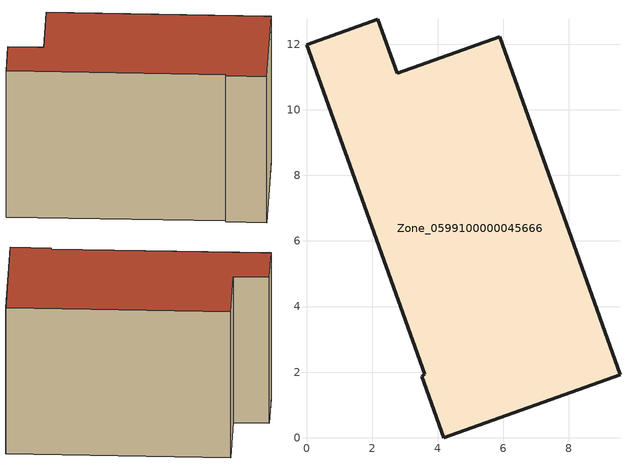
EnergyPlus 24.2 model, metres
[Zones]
Zone_0599100000045666
 floor ground (C_G): 3.6,1.93 0,11.99 2.17,12.76 2.76,11.11 5.89,12.22 9.56,1.92 4.18,0 3.51,1.88 z0
 wall outside (C_F): 2.76,11.11 2.17,12.76 0,11.99 3.6,1.93 3.51,1.88 4.18,0 9.56,1.92 5.89,12.22 2.76,11.11 z0:8.27
 roof outside (C_R): 0,11.99 3.6,1.93 3.51,1.88 4.18,0 9.56,1.92 5.89,12.22 2.76,11.11 2.17,12.76 z8.27
[BUILDING]
Pand.0599100000045666: North Axis=0; Terrain=City; Loads Convergence Tolerance Value=0.04; Temperature Convergence Tolerance Value=0.4; Solar Distribution=FullExterior; Maximum Number of Warmup Days=25; Minimum Number of Warmup Days=1
[Site:Location]
Rotterdam.The.Hague.AP_ZH_NLD Design_Conditions: Latitude=51.96; Longitude=4.45; Time Zone=1; Elevation=-4.5
[SITE:GROUNDTEMPERATURE:BUILDINGSURFACE]
18, 18, 18, 18, 18, 18, 18, 18, 18, 18, 18, 18
[MATERIAL] Thermal Absorptance=0.9; Solar Absorptance=0.7; Visible Absorptance=0.7
Name | Roughness | Thickness | Conductivity | Density | Specific Heat
G.TC.1975-1991 | MediumSmooth | 0.15 | 0.288461 | 540 | 1210
F.TC.1975-1991 | Rough | 0.3 | 0.230769 | 1920 | 840
R.TC.1975-1991 | MediumRough | 0.2 | 0.153846 | 1500 | 1000
[CONSTRUCTION]
C_G: G.TC.1975-1991
C_F: F.TC.1975-1991
C_R: R.TC.1975-1991
[ZONE]
Zone_0599100000045666: Type=1; Multiplier=1; Ceiling Height=Autocalculate; Volume=Autocalculate; Floor Area=autocalculate; Part of Total Floor Area=Yes
[ZONEINFILTRATION:DESIGNFLOWRATE]
Infil_Zone_0599100000045666: Zone or ZoneList or Space or SpaceList=Zone_0599100000045666; Schedule=AlwaysOn; Design Flow Rate Calculation Method=Flow/Area; Flow Rate per Floor Area=0.003; Constant Term Coefficient=1; Temperature Term Coefficient=0; Velocity Term Coefficient=0; Velocity Squared Term Coefficient=0
[HVACTEMPLATE:ZONE:IDEALLOADSAIRSYSTEM]
Zone_0599100000045666: Maximum Heating Supply Air Temperature=50; Minimum Cooling Supply Air Temperature=13; Maximum Heating Supply Air Humidity Ratio=0.0156; Minimum Cooling Supply Air Humidity Ratio=0.0077; Heating Limit=NoLimit; Cooling Limit=NoLimit; Dehumidification Control Type=ConstantSensibleHeatRatio; Cooling Sensible Heat Ratio=0.7; Dehumidification Setpoint=60; Humidification Control Type=None; Humidification Setpoint=30; Outdoor Air Method=None; Outdoor Air Flow Rate per Person=0.00944; Outdoor Air Flow Rate per Zone Floor Area=0; Outdoor Air Flow Rate per Zone=0; Demand Controlled Ventilation Type=None; Outdoor Air Economizer Type=NoEconomizer; Heat Recovery Type=None; Sensible Heat Recovery Effectiveness=0.7; Latent Heat Recovery Effectiveness=0.65
[ZONECONTROL:THERMOSTAT]
ThermostatControl_Zone_0599100000045666: Zone or ZoneList=Zone_0599100000045666; Control Type Schedule=DualSetpointControlType; Control 1=Thermostat_Zone_0599100000045666; Temperature Difference Between Cutout And Setpoint=0
[THERMOSTATSETPOINT:DUALSETPOINT]
Thermostat_Zone_0599100000045666: Heating Setpoint Temperature Schedule=HeatingSetpoint_Zone_0599100000045666; Cooling Setpoint Temperature Schedule=CoolingSetpoint_Zone_0599100000045666
[SCHEDULE:COMPACT]
HeatingSetpoint_Zone_0599100000045666: Through: 12/31, For: AllDays, Until: 24:00, 21
CoolingSetpoint_Zone_0599100000045666: Through: 12/31, For: AllDays, Until: 24:00, 24
DualSetpointControlType: Through: 12/31, For: AllDays, Until: 24:00, 4
AlwaysOn: Through: 12/31, For: AllDays, Until: 24:00, 1
